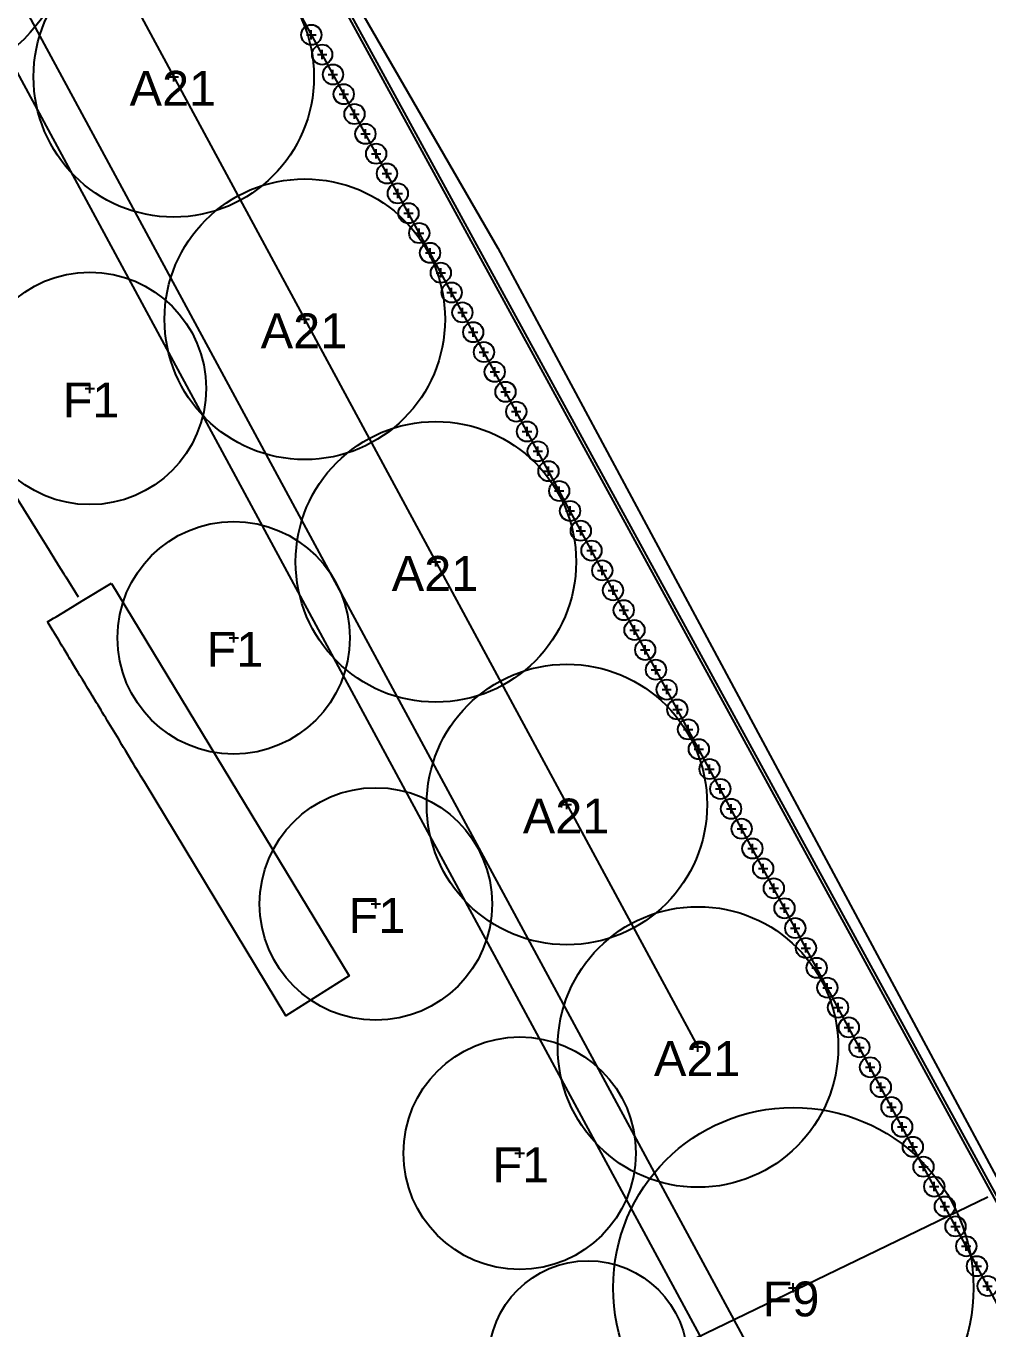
# Model space of a CAD drawing. Header units: millimetres. Extents: x 0 to 135, y -17 to 120.
# Drawn here: x 85.64 to 96.12, y 66.62 to 80.81 of the extents above; entities that cross this region are included whole.
import ezdxf

# ---------------------------------------------------------------- set-up
doc = ezdxf.new("R2010")
doc.units = ezdxf.units.MM
for name, color, linetype in [('Fence', 7, 'Continuous'), ('Label', 7, 'Continuous'), ('Lot Boundary', 7, 'Continuous'), ('Plan View', 7, 'Continuous'), ('Plant', 7, 'Continuous'), ('Plant Row', 7, 'Continuous'), ('Region', 7, 'Continuous'), ('Sprinkler Line', 7, 'Continuous')]:
    doc.layers.add(name, color=color, linetype=linetype)
picture_1 = doc.add_image_def('image1.jpg', size_in_pixel=(8192, 8192))

# ---------------------------------------------------------------- blocks, each defined once
blk = doc.blocks.new('1')
at = {"flags": 1}
for tag in ['Export Name', 'Export Layer']:
    blk.add_attdef(tag, (0, 0), '', height=0.0254, dxfattribs=at)
at = {"layer": 'Plan View'}
image = blk.add_image(picture_1, insert=(0, 0), size_in_units=(120, 120), dxfattribs=dict(at, fade=50))
image.dxf.flags = 7
blk = doc.blocks.new('27')
at = {"layer": 'Region'}
blk.add_lwpolyline([(64.821, 16.135), (47.387, 45.257), (31.439, 73.695), (29.947, 76.615), (21.269, 96.585), (28.361, 102.197), (42.114, 109.413), (68.819, 118.294), (77.639, 101.149), (82.079, 93.44), (90.775, 78.391), (103.175, 55.304), (100.566, 53.62), (108.309, 38.555)], close=True, dxfattribs=at)
at = {"flags": 1}
for tag in ['Export Name', 'Export Layer']:
    blk.add_attdef(tag, (0, 0), '', height=0.0254, dxfattribs=at)
blk = doc.blocks.new('28')
at = {"layer": 'Region'}
blk.add_lwpolyline([(43.131, 53.427), (31.098, 74.909), (21.972, 95.987), (28.756, 101.559), (42.566, 108.747), (69.055, 117.711), (103.378, 54.961), (100.793, 53.427), (108.465, 38.325), (65.34, 16.116)], close=True, dxfattribs=at)
at = {"flags": 1}
for tag in ['Export Name', 'Export Layer']:
    blk.add_attdef(tag, (0, 0), '', height=0.0254, dxfattribs=at)
blk = doc.blocks.new('66')
at = {"layer": 'Fence'}
blk.add_lwpolyline([(84.144, 62.277), (96.114, 68.058)], dxfattribs=at)
at = {"flags": 1}
for tag in ['Export Name', 'Export Layer']:
    blk.add_attdef(tag, (0, 0), '', height=0.0254, dxfattribs=at)
blk = doc.blocks.new('82')
at = {"layer": 'Plant'}
for points in [[(86.331, 76.811), (86.331, 76.912)], [(86.281, 76.862), (86.382, 76.862)]]:
    blk.add_lwpolyline(points, dxfattribs=at)
blk.add_circle((86.331, 76.862), 1.266, dxfattribs=at)
at = {"flags": 1}
for tag in ['Export Name', 'Export Layer']:
    blk.add_attdef(tag, (0, 0), '', height=0.0254, dxfattribs=at)
blk = doc.blocks.new('83')
at = {"layer": 'Plant'}
for points in [[(87.847, 74.146), (87.949, 74.146)], [(87.898, 74.095), (87.898, 74.197)]]:
    blk.add_lwpolyline(points, dxfattribs=at)
blk.add_circle((87.898, 74.146), 1.266, dxfattribs=at)
at = {"flags": 1}
for tag in ['Export Name', 'Export Layer']:
    blk.add_attdef(tag, (0, 0), '', height=0.0254, dxfattribs=at)
blk = doc.blocks.new('119')
at = {"layer": 'Plant'}
for points in [[(90.963, 68.533), (91.065, 68.533)], [(91.014, 68.482), (91.014, 68.583)]]:
    blk.add_lwpolyline(points, dxfattribs=at)
blk.add_circle((91.014, 68.533), 1.266, dxfattribs=at)
at = {"flags": 1}
for tag in ['Export Name', 'Export Layer']:
    blk.add_attdef(tag, (0, 0), '', height=0.0254, dxfattribs=at)
blk = doc.blocks.new('122')
at = {"layer": 'Plant'}
for points in [[(91.708, 66.278), (91.81, 66.278)], [(91.759, 66.227), (91.759, 66.328)]]:
    blk.add_lwpolyline(points, dxfattribs=at)
blk.add_circle((91.759, 66.278), 1.084, dxfattribs=at)
at = {"flags": 1}
for tag in ['Export Name', 'Export Layer']:
    blk.add_attdef(tag, (0, 0), '', height=0.0254, dxfattribs=at)
blk = doc.blocks.new('126')
at = {"layer": 'Plant'}
for points in [[(93.995, 67.018), (93.995, 67.119)], [(93.944, 67.068), (94.045, 67.068)]]:
    blk.add_lwpolyline(points, dxfattribs=at)
blk.add_circle((93.995, 67.068), 1.963, dxfattribs=at)
at = {"flags": 1}
for tag in ['Export Name', 'Export Layer']:
    blk.add_attdef(tag, (0, 0), '', height=0.0254, dxfattribs=at)
blk = doc.blocks.new('265')
at = {"layer": 'Plant'}
for points in [[(89.396, 71.248), (89.498, 71.248)], [(89.447, 71.197), (89.447, 71.299)]]:
    blk.add_lwpolyline(points, dxfattribs=at)
blk.add_circle((89.447, 71.248), 1.266, dxfattribs=at)
at = {"flags": 1}
for tag in ['Export Name', 'Export Layer']:
    blk.add_attdef(tag, (0, 0), '', height=0.0254, dxfattribs=at)
blk = doc.blocks.new('339')
at = {"layer": 'Plant Row'}
blk.add_circle((84.192, 82.089), 2.011, dxfattribs=at)
at = {"flags": 1}
for tag in ['Export Name', 'Export Layer']:
    blk.add_attdef(tag, (0, 0), '', height=0.0254, dxfattribs=at)
blk = doc.blocks.new('378')
at = {"layer": 'Sprinkler Line'}
blk.add_lwpolyline([(101.765, 47.627), (99.305, 52.851), (97.894, 58.318), (75.926, 98.931)], dxfattribs=at)
at = {"flags": 1}
for tag in ['Export Name', 'Export Layer']:
    blk.add_attdef(tag, (0, 0), '', height=0.0254, dxfattribs=at)
blk = doc.blocks.new('385')
at = {"layer": 'Lot Boundary'}
blk.add_lwpolyline([(43.065, 53.479), (31.032, 74.961), (21.906, 96.039), (28.69, 101.612), (42.5, 108.799), (68.989, 117.764), (103.311, 55.014), (100.727, 53.479), (108.399, 38.377), (65.274, 16.169)], close=True, dxfattribs=at)
at = {"flags": 1}
for tag in ['Export Name', 'Export Layer']:
    blk.add_attdef(tag, (0, 0), '', height=0.0254, dxfattribs=at)
blk = doc.blocks.new('399')
at = {"layer": 'Sprinkler Line'}
blk.add_lwpolyline([(86.568, 74.736), (89.155, 70.465), (88.468, 70.029), (87.042, 72.384), (86.926, 72.576), (86.887, 72.64), (86.868, 72.671), (86.83, 72.734), (86.811, 72.765), (86.792, 72.797), (86.755, 72.858), (86.718, 72.92), (86.699, 72.95), (86.681, 72.981), (86.645, 73.041), (86.627, 73.07), (86.591, 73.129), (86.573, 73.159), (86.556, 73.188), (86.538, 73.216), (86.521, 73.245), (86.504, 73.273), (86.487, 73.301), (86.47, 73.329), (86.453, 73.357), (86.42, 73.411), (86.404, 73.438), (86.356, 73.517), (86.341, 73.543), (86.31, 73.593), (86.295, 73.618), (86.28, 73.643), (86.251, 73.691), (86.237, 73.714), (86.223, 73.737), (86.209, 73.76), (86.169, 73.827), (86.131, 73.889), (86.118, 73.91), (86.107, 73.929), (86.095, 73.949), (86.061, 74.004), (86.05, 74.022), (86.03, 74.056), (86.02, 74.072), (85.992, 74.119), (85.937, 74.209), (85.93, 74.22), (85.877, 74.308), (85.875, 74.311), (85.87, 74.319), (85.905, 74.34), (85.936, 74.359), (85.941, 74.362), (85.963, 74.375), (86.094, 74.454), (86.247, 74.547), (86.566, 74.74)], dxfattribs=at)
at = {"flags": 1}
for tag in ['Export Name', 'Export Layer']:
    blk.add_attdef(tag, (0, 0), '', height=0.0254, dxfattribs=at)
blk = doc.blocks.new('400')
at = {"layer": 'Sprinkler Line'}
blk.add_lwpolyline([(84.701, 77.007), (85.757, 75.311), (85.767, 75.294), (85.858, 75.148), (85.886, 75.102), (85.95, 74.999), (86.009, 74.905), (86.047, 74.844), (86.068, 74.81), (86.205, 74.591)], dxfattribs=at)
at = {"flags": 1}
for tag in ['Export Name', 'Export Layer']:
    blk.add_attdef(tag, (0, 0), '', height=0.0254, dxfattribs=at)
blk = doc.blocks.new('404')
at = {"layer": 'Plant Row'}
for points in [[(107.739, 38.539), (100.048, 53.987), (102.461, 55.183), (100.217, 59.408), (98.101, 63.374), (96.216, 66.894), (94.598, 69.905), (93.178, 72.541), (91.908, 74.891), (90.713, 77.095), (89.608, 79.129), (89.104, 80.054), (83.218, 90.835), (68.566, 117.602)], [(88.744, 80.662), (88.744, 80.764)], [(88.693, 80.713), (88.795, 80.713)], [(88.811, 80.497), (88.913, 80.497)], [(88.862, 80.446), (88.862, 80.548)], [(88.98, 80.231), (88.98, 80.332)], [(88.929, 80.281), (89.03, 80.281)], [(89.047, 80.066), (89.148, 80.066)], [(89.097, 80.015), (89.097, 80.116)], [(89.215, 79.799), (89.215, 79.9)], [(89.164, 79.85), (89.266, 79.85)], [(89.282, 79.634), (89.384, 79.634)], [(89.333, 79.583), (89.333, 79.685)], [(89.45, 79.367), (89.45, 79.469)], [(89.4, 79.418), (89.501, 79.418)], [(89.517, 79.202), (89.619, 79.202)], [(89.568, 79.151), (89.568, 79.253)], [(89.686, 78.935), (89.686, 79.037)], [(89.635, 78.986), (89.736, 78.986)], [(89.752, 78.77), (89.854, 78.77)], [(89.803, 78.719), (89.803, 78.821)], [(89.92, 78.503), (89.92, 78.605)], [(89.87, 78.554), (89.971, 78.554)], [(89.987, 78.338), (90.089, 78.338)], [(90.038, 78.287), (90.038, 78.389)], [(90.104, 78.122), (90.206, 78.122)], [(90.155, 78.071), (90.155, 78.173)], [(90.222, 77.906), (90.324, 77.906)], [(90.273, 77.855), (90.273, 77.957)], [(90.339, 77.69), (90.441, 77.69)], [(90.39, 77.639), (90.39, 77.741)], [(90.457, 77.474), (90.558, 77.474)], [(90.508, 77.423), (90.508, 77.524)], [(90.574, 77.258), (90.676, 77.258)], [(90.625, 77.207), (90.625, 77.308)], [(90.742, 76.991), (90.742, 77.092)], [(90.692, 77.042), (90.793, 77.042)], [(90.809, 76.825), (90.91, 76.825)], [(90.86, 76.775), (90.86, 76.876)], [(90.977, 76.558), (90.977, 76.66)], [(90.926, 76.609), (91.028, 76.609)], [(91.043, 76.393), (91.145, 76.393)], [(91.094, 76.342), (91.094, 76.444)], [(91.211, 76.126), (91.211, 76.228)], [(91.16, 76.177), (91.262, 76.177)], [(91.278, 75.961), (91.379, 75.961)], [(91.328, 75.91), (91.328, 76.011)], [(91.445, 75.694), (91.445, 75.795)], [(91.395, 75.745), (91.496, 75.745)], [(91.512, 75.528), (91.613, 75.528)], [(91.563, 75.478), (91.563, 75.579)], [(91.68, 75.261), (91.68, 75.363)], [(91.629, 75.312), (91.731, 75.312)], [(91.746, 75.096), (91.848, 75.096)], [(91.797, 75.045), (91.797, 75.147)], [(91.914, 74.829), (91.914, 74.931)], [(91.863, 74.88), (91.965, 74.88)], [(91.98, 74.663), (92.082, 74.663)], [(92.031, 74.613), (92.031, 74.714)], [(92.148, 74.396), (92.148, 74.498)], [(92.097, 74.447), (92.199, 74.447)], [(92.214, 74.231), (92.316, 74.231)], [(92.265, 74.18), (92.265, 74.282)], [(92.382, 73.964), (92.382, 74.065)], [(92.331, 74.014), (92.433, 74.014)], [(92.448, 73.798), (92.549, 73.798)], [(92.499, 73.747), (92.499, 73.849)], [(92.565, 73.582), (92.666, 73.582)], [(92.616, 73.531), (92.616, 73.633)], [(92.682, 73.366), (92.783, 73.366)], [(92.732, 73.315), (92.732, 73.416)], [(92.799, 73.149), (92.9, 73.149)], [(92.849, 73.098), (92.849, 73.2)], [(92.915, 72.933), (93.017, 72.933)], [(92.966, 72.882), (92.966, 72.984)], [(93.032, 72.717), (93.134, 72.717)], [(93.083, 72.666), (93.083, 72.767)], [(93.2, 72.449), (93.2, 72.551)], [(93.149, 72.5), (93.251, 72.5)], [(93.266, 72.284), (93.368, 72.284)], [(93.317, 72.233), (93.317, 72.335)], [(93.433, 72.016), (93.433, 72.118)], [(93.383, 72.067), (93.484, 72.067)], [(93.499, 71.851), (93.601, 71.851)], [(93.55, 71.8), (93.55, 71.902)], [(93.667, 71.584), (93.667, 71.685)], [(93.616, 71.634), (93.717, 71.634)], [(93.732, 71.418), (93.834, 71.418)], [(93.783, 71.367), (93.783, 71.469)], [(93.9, 71.151), (93.9, 71.252)], [(93.849, 71.201), (93.951, 71.201)], [(93.966, 70.985), (94.067, 70.985)], [(94.017, 70.934), (94.017, 71.036)], [(94.133, 70.718), (94.133, 70.819)], [(94.082, 70.768), (94.184, 70.768)], [(94.199, 70.552), (94.301, 70.552)], [(94.25, 70.501), (94.25, 70.603)], [(94.366, 70.285), (94.366, 70.386)], [(94.316, 70.336), (94.417, 70.336)], [(94.432, 70.119), (94.534, 70.119)], [(94.483, 70.068), (94.483, 70.17)], [(94.6, 69.852), (94.6, 69.953)], [(94.549, 69.903), (94.651, 69.903)], [(94.665, 69.686), (94.767, 69.686)], [(94.716, 69.635), (94.716, 69.737)], [(94.782, 69.469), (94.883, 69.469)], [(94.832, 69.419), (94.832, 69.52)], [(94.898, 69.253), (95, 69.253)], [(94.949, 69.202), (94.949, 69.304)], [(95.014, 69.036), (95.116, 69.036)], [(95.065, 68.985), (95.065, 69.087)], [(95.131, 68.82), (95.232, 68.82)], [(95.182, 68.769), (95.182, 68.87)], [(95.247, 68.603), (95.349, 68.603)], [(95.298, 68.552), (95.298, 68.654)], [(95.414, 68.336), (95.414, 68.437)], [(95.364, 68.386), (95.465, 68.386)], [(95.48, 68.17), (95.582, 68.17)], [(95.531, 68.119), (95.531, 68.221)], [(95.647, 67.902), (95.647, 68.004)], [(95.596, 67.953), (95.698, 67.953)], [(95.713, 67.736), (95.814, 67.736)], [(95.763, 67.686), (95.763, 67.787)], [(95.88, 67.469), (95.88, 67.571)], [(95.829, 67.52), (95.931, 67.52)], [(95.945, 67.303), (96.047, 67.303)], [(95.996, 67.252), (95.996, 67.354)], [(96.113, 67.036), (96.113, 67.137)], [(96.062, 67.087), (96.163, 67.087)]]:
    blk.add_lwpolyline(points, dxfattribs=at)
for centre in [(88.744, 80.713), (88.862, 80.497), (88.98, 80.281), (89.097, 80.066), (89.215, 79.85), (89.333, 79.634), (89.45, 79.418), (89.568, 79.202), (89.686, 78.986), (89.803, 78.77), (89.92, 78.554), (90.038, 78.338), (90.155, 78.122), (90.273, 77.906), (90.39, 77.69), (90.508, 77.474), (90.625, 77.258), (90.742, 77.042), (90.86, 76.825), (90.977, 76.609), (91.094, 76.393), (91.211, 76.177), (91.328, 75.961), (91.445, 75.745), (91.563, 75.528), (91.68, 75.312), (91.797, 75.096), (91.914, 74.88), (92.031, 74.663), (92.148, 74.447), (92.265, 74.231), (92.382, 74.014), (92.499, 73.798), (92.616, 73.582), (92.732, 73.366), (92.849, 73.149), (92.966, 72.933), (93.083, 72.717), (93.2, 72.5), (93.317, 72.284), (93.433, 72.067), (93.55, 71.851), (93.667, 71.634), (93.783, 71.418), (93.9, 71.201), (94.017, 70.985), (94.133, 70.768), (94.25, 70.552), (94.366, 70.336), (94.483, 70.119), (94.6, 69.903), (94.716, 69.686), (94.832, 69.469), (94.949, 69.253), (95.065, 69.036), (95.182, 68.82), (95.298, 68.603), (95.414, 68.386), (95.531, 68.17), (95.647, 67.953), (95.763, 67.736), (95.88, 67.52), (95.996, 67.303), (96.113, 67.087)]:
    blk.add_circle(centre, 0.11, dxfattribs=at)
at = {"flags": 1}
for tag in ['Export Name', 'Export Layer']:
    blk.add_attdef(tag, (0, 0), '', height=0.0254, dxfattribs=at)
blk = doc.blocks.new('407')
at = {"layer": 'Plant Row'}
for points in [[(71.534, 109.314), (92.957, 69.69)], [(87.194, 80.256), (87.295, 80.256)], [(87.245, 80.205), (87.245, 80.307)], [(88.622, 77.615), (88.724, 77.615)], [(88.673, 77.564), (88.673, 77.665)], [(90.05, 74.973), (90.152, 74.973)], [(90.101, 74.922), (90.101, 75.024)], [(91.529, 72.28), (91.529, 72.382)], [(91.478, 72.331), (91.58, 72.331)], [(92.907, 69.69), (93.008, 69.69)], [(92.957, 69.639), (92.957, 69.74)]]:
    blk.add_lwpolyline(points, dxfattribs=at)
for centre in [(87.245, 80.256), (88.673, 77.615), (90.101, 74.973), (91.529, 72.331), (92.957, 69.69)]:
    blk.add_circle(centre, 1.528, dxfattribs=at)
at = {"flags": 1}
for tag in ['Export Name', 'Export Layer']:
    blk.add_attdef(tag, (0, 0), '', height=0.0254, dxfattribs=at)
blk = doc.blocks.new('413')
at = {"layer": 'Sprinkler Line'}
blk.add_lwpolyline([(101.295, 47.637), (98.836, 52.862), (97.424, 58.328), (68.725, 111.407)], dxfattribs=at)
at = {"flags": 1}
for tag in ['Export Name', 'Export Layer']:
    blk.add_attdef(tag, (0, 0), '', height=0.0254, dxfattribs=at)
blk = doc.blocks.new('531')
at = {"flags": 1}
for tag in ['Export Name', 'Export Layer']:
    blk.add_attdef(tag, (0, 0), '', height=0.0254, dxfattribs=at)
at = {"layer": 'Label', "insert": (86.764, 80.32), "char_height": 0.37948, "attachment_point": 1}
blk.add_mtext('\\fArial|b0|i0;A21', dxfattribs=at)
blk = doc.blocks.new('545')
at = {"flags": 1}
for tag in ['Export Name', 'Export Layer']:
    blk.add_attdef(tag, (0, 0), '', height=0.0254, dxfattribs=at)
at = {"layer": 'Label', "insert": (88.192, 77.679), "char_height": 0.37948, "attachment_point": 1}
blk.add_mtext('\\fArial|b0|i0;A21', dxfattribs=at)
blk = doc.blocks.new('547')
at = {"flags": 1}
for tag in ['Export Name', 'Export Layer']:
    blk.add_attdef(tag, (0, 0), '', height=0.0254, dxfattribs=at)
at = {"layer": 'Label', "insert": (86.035, 76.926), "char_height": 0.37948, "attachment_point": 1}
blk.add_mtext('\\fArial|b0|i0;F1', dxfattribs=at)
blk = doc.blocks.new('557')
at = {"flags": 1}
for tag in ['Export Name', 'Export Layer']:
    blk.add_attdef(tag, (0, 0), '', height=0.0254, dxfattribs=at)
at = {"layer": 'Label', "insert": (89.62, 75.037), "char_height": 0.37948, "attachment_point": 1}
blk.add_mtext('\\fArial|b0|i0;A21', dxfattribs=at)
blk = doc.blocks.new('559')
at = {"flags": 1}
for tag in ['Export Name', 'Export Layer']:
    blk.add_attdef(tag, (0, 0), '', height=0.0254, dxfattribs=at)
at = {"layer": 'Label', "insert": (87.602, 74.21), "char_height": 0.37948, "attachment_point": 1}
blk.add_mtext('\\fArial|b0|i0;F1', dxfattribs=at)
blk = doc.blocks.new('568')
at = {"flags": 1}
for tag in ['Export Name', 'Export Layer']:
    blk.add_attdef(tag, (0, 0), '', height=0.0254, dxfattribs=at)
at = {"layer": 'Label', "insert": (91.048, 72.395), "char_height": 0.37948, "attachment_point": 1}
blk.add_mtext('\\fArial|b0|i0;A21', dxfattribs=at)
blk = doc.blocks.new('572')
at = {"flags": 1}
for tag in ['Export Name', 'Export Layer']:
    blk.add_attdef(tag, (0, 0), '', height=0.0254, dxfattribs=at)
at = {"layer": 'Label', "insert": (89.15, 71.312), "char_height": 0.37948, "attachment_point": 1}
blk.add_mtext('\\fArial|b0|i0;F1', dxfattribs=at)
blk = doc.blocks.new('580')
at = {"flags": 1}
for tag in ['Export Name', 'Export Layer']:
    blk.add_attdef(tag, (0, 0), '', height=0.0254, dxfattribs=at)
at = {"layer": 'Label', "insert": (92.477, 69.754), "char_height": 0.37948, "attachment_point": 1}
blk.add_mtext('\\fArial|b0|i0;A21', dxfattribs=at)
blk = doc.blocks.new('582')
at = {"flags": 1}
for tag in ['Export Name', 'Export Layer']:
    blk.add_attdef(tag, (0, 0), '', height=0.0254, dxfattribs=at)
at = {"layer": 'Label', "insert": (90.717, 68.597), "char_height": 0.37948, "attachment_point": 1}
blk.add_mtext('\\fArial|b0|i0;F1', dxfattribs=at)
blk = doc.blocks.new('586')
at = {"flags": 1}
for tag in ['Export Name', 'Export Layer']:
    blk.add_attdef(tag, (0, 0), '', height=0.0254, dxfattribs=at)
at = {"layer": 'Label', "insert": (93.661, 67.136), "char_height": 0.37948, "attachment_point": 1}
blk.add_mtext('\\fArial|b0|i0;F9', dxfattribs=at)

msp = doc.modelspace()

# ---------------------------------------------------------------- block references
at = {"layer": 'Fence', "color": 7}
msp.add_blockref('66', (0, 0), dxfattribs=at)
at = {"layer": 'Label', "color": 7}
for name in ['531', '545', '547', '557', '559', '568', '572', '580', '582', '586']:
    msp.add_blockref(name, (0, 0), dxfattribs=at)
at = {"layer": 'Lot Boundary', "color": 7}
msp.add_blockref('385', (0, 0), dxfattribs=at)
at = {"layer": 'Plan View', "color": 7}
msp.add_blockref('1', (0, 0), dxfattribs=at)
at = {"layer": 'Plant', "color": 7}
for name in ['82', '83', '265', '119', '126', '122']:
    msp.add_blockref(name, (0, 0), dxfattribs=at)
at = {"layer": 'Plant Row', "color": 7}
for name in ['404', '407', '339']:
    msp.add_blockref(name, (0, 0), dxfattribs=at)
at = {"layer": 'Region', "color": 7}
for name in ['27', '28']:
    msp.add_blockref(name, (0, 0), dxfattribs=at)
at = {"layer": 'Sprinkler Line', "color": 7}
for name in ['413', '378', '400', '399']:
    msp.add_blockref(name, (0, 0), dxfattribs=at)

doc.saveas('drawing.dxf')
